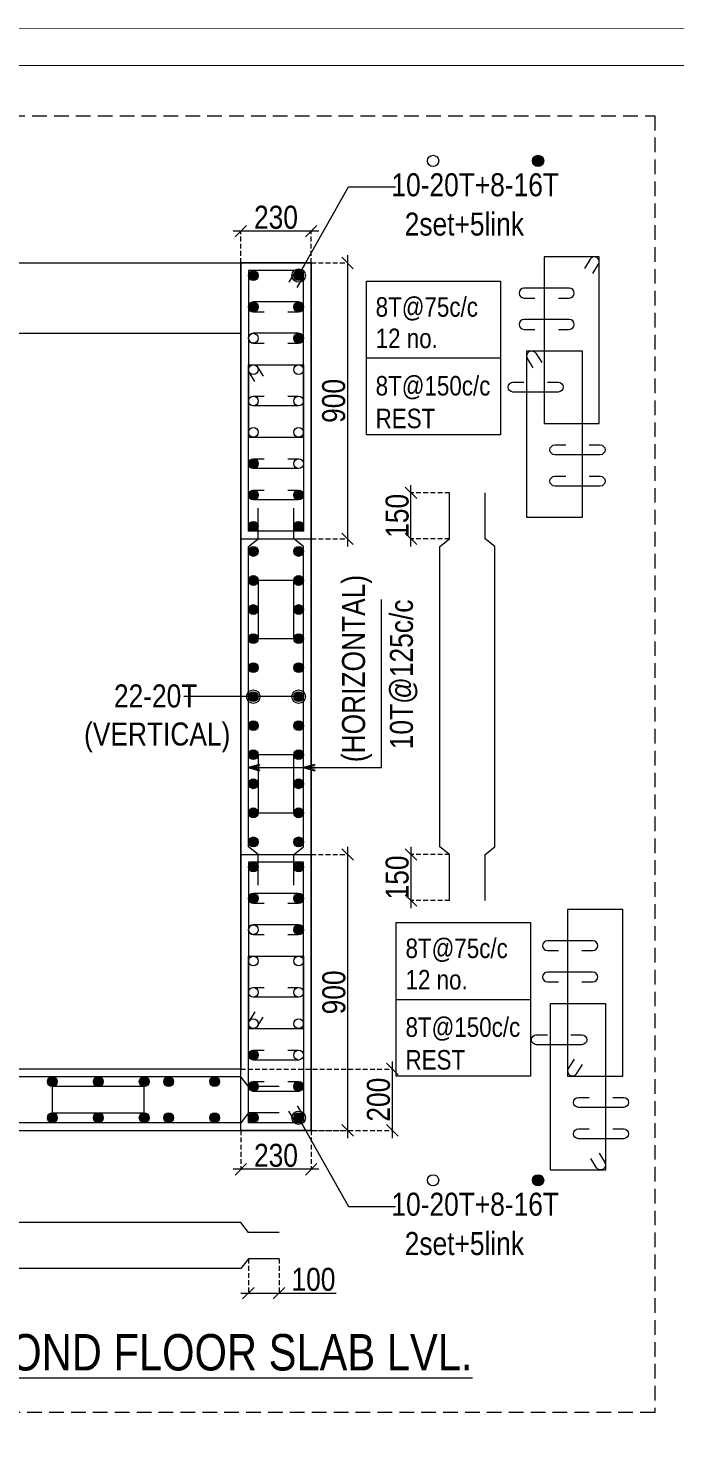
# Model space of a CAD drawing. Header units: millimetres. Extents: x 1112055 to 3390982, y -148532 to 766891.
# Drawn here: x 2560152 to 2568593, y 366024 to 384443 of the extents above; entities that cross this region are included whole.
import ezdxf

# ---------------------------------------------------------------- set-up
doc = ezdxf.new("R2010")
doc.units = ezdxf.units.MM
doc.header["$PDMODE"] = 35
doc.header["$PDSIZE"] = -25
doc.linetypes.add('DASHED2', pattern=[0.375, 0.25, -0.125])
doc.linetypes.add('Hidden', pattern=[9.525, 6.35, -3.175])
for name, color, linetype, lineweight in [('B COL. SIZE DIM', 220, 'Continuous', 25), ('B COLUMN', 1, 'Hidden', 9), ('B P.C.C', 251, 'Continuous', 0), ('B STEEL', 34, 'Continuous', 15), ('B STEEL TEXT', 7, 'Continuous', 15), ('B TITLE BLOCK', 250, 'Continuous', 0)]:
    doc.layers.add(name, color=color, linetype=linetype, lineweight=lineweight)
doc.styles.add('ARIAL', font='arial.ttf')
doc.styles.add('dim inside', font='romans.shx', dxfattribs={"width": 0.8, "height": 125})
doc.styles.add('SWINC', font='swissc.ttf')
doc.dimstyles.new('DIM 1', dxfattribs={"dimscale": 0, "dimtxt": 230, "dimasz": 150, "dimexe": 0.18, "dimexo": 0.0625, "dimgap": 0.5, "dimtad": 1, "dimdec": 0, "dimzin": 0, "dimdsep": 46, "dimtxsty": 'ARIAL', "dimblk": 'OBLIQUE', "dimcen": 6, "dimse1": 1, "dimse2": 1, "dimclrd": 256, "dimclrt": 256, "dimadec": 0, "dimazin": 2, "dimtfac": 0.75, "dimtdec": 0, "dimtix": 1, "dimtofl": 0, "dimtmove": 1, "dimatfit": 3, "dimldrblk": 'OPEN30', "dimfxl": 0.18, "dimfrac": 1, "dimtolj": 1, "dimtzin": 0, "dimlwd": -1, "dimarcsym": 0})
doc.dimstyles.new('dim inside', dxfattribs={"dimtxt": 125, "dimasz": 100, "dimexe": 0, "dimexo": 0, "dimgap": 10, "dimtad": 0, "dimdec": 0, "dimzin": 0, "dimdsep": 46, "dimtxsty": 'dim inside', "dimblk": 'SMALL', "dimcen": 0.09, "dimadec": 0, "dimazin": 0, "dimtfac": 1, "dimtdec": 0, "dimtofl": 0, "dimtmove": 0, "dimatfit": 3, "dimfxl": 1, "dimtolj": 1, "dimtzin": 0, "dimarcsym": 2})

# ---------------------------------------------------------------- blocks, each defined once
blk = doc.blocks.new('_Oblique')
at = {"color": 0, "linetype": 'ByBlock', "lineweight": -2}
blk.add_line((-0.5, -0.5), (0.5, 0.5), dxfattribs=at)
blk = doc.blocks.new('*D1621')
at = {"layer": 'B COL. SIZE DIM', "color": 250, "lineweight": 9, "ltscale": 250, "transparency": 16777216}
blk.add_line((2563947, 381796), (2562827, 381796), dxfattribs=at)
at = {"layer": 'B COL. SIZE DIM', "color": 250, "linetype": 'DASHED2', "lineweight": 9, "ltscale": 250, "transparency": 16777216}
for p, q in [((2562927, 381380), (2562927, 381796)), ((2563847, 381380), (2563847, 381796))]:
    blk.add_line(p, q, dxfattribs=at)
at = {"layer": 'Defpoints', "color": 0, "ltscale": 250, "transparency": 16777216}
for p in [(2562927, 381796), (2562927, 381380), (2563847, 381380)]:
    blk.add_point(p, dxfattribs=at)
at = {"layer": 'B COL. SIZE DIM', "color": 250, "lineweight": 9, "ltscale": 250, "transparency": 16777216, "xscale": 150, "yscale": 150, "zscale": 150, "rotation": 180}
blk.add_blockref('_Oblique', (2562927, 381796), dxfattribs=at)
at = {"layer": 'B COL. SIZE DIM', "color": 250, "lineweight": 9, "ltscale": 250, "transparency": 16777216, "xscale": 150, "yscale": 150, "zscale": 150}
blk.add_blockref('_Oblique', (2563847, 381796), dxfattribs=at)
at = {"layer": 'B COL. SIZE DIM', "color": 6, "ltscale": 250, "transparency": 16777216, "insert": (2563387, 381975), "char_height": 300, "attachment_point": 5, "style": 'SWINC'}
blk.add_mtext('\\A1;230', dxfattribs=at)
blk = doc.blocks.new('*D1655')
at = {"layer": 'B COL. SIZE DIM', "color": 250, "lineweight": 9, "ltscale": 250, "transparency": 16777216}
blk.add_line((2564320, 381480), (2564320, 377680), dxfattribs=at)
at = {"layer": 'B COL. SIZE DIM', "color": 250, "linetype": 'DASHED2', "lineweight": 9, "ltscale": 250, "transparency": 16777216}
for p, q in [((2563847, 381380), (2564320, 381380)), ((2563847, 377780), (2564320, 377780))]:
    blk.add_line(p, q, dxfattribs=at)
at = {"layer": 'Defpoints', "color": 0, "ltscale": 250, "transparency": 16777216}
for p in [(2563847, 381380), (2563847, 377780), (2564320, 377780)]:
    blk.add_point(p, dxfattribs=at)
at = {"layer": 'B COL. SIZE DIM', "color": 250, "lineweight": 9, "ltscale": 250, "transparency": 16777216, "xscale": 150, "yscale": 150, "zscale": 150}
for p, rotation in [((2564320, 381380), 90), ((2564320, 377780), 270)]:
    blk.add_blockref('_Oblique', p, dxfattribs=dict(at, rotation=rotation))
at = {"layer": 'B COL. SIZE DIM', "color": 6, "ltscale": 250, "transparency": 16777216, "insert": (2564141, 379580), "char_height": 300, "attachment_point": 5, "rotation": 90, "style": 'SWINC'}
blk.add_mtext('\\A1;900', dxfattribs=at)
blk = doc.blocks.new('*D1622')
at = {"layer": 'B COL. SIZE DIM', "color": 250, "linetype": 'DASHED2', "lineweight": 9, "ltscale": 250, "transparency": 16777216}
for p, q in [((2562927, 370062), (2562927, 369554)), ((2563847, 370062), (2563847, 369554))]:
    blk.add_line(p, q, dxfattribs=at)
at = {"layer": 'B COL. SIZE DIM', "color": 250, "lineweight": 9, "ltscale": 250, "transparency": 16777216}
blk.add_line((2563947, 369554), (2562827, 369554), dxfattribs=at)
at = {"layer": 'Defpoints', "color": 0, "ltscale": 250, "transparency": 16777216}
for p in [(2562927, 370062), (2563847, 370062), (2562927, 369554)]:
    blk.add_point(p, dxfattribs=at)
at = {"layer": 'B COL. SIZE DIM', "color": 250, "lineweight": 9, "ltscale": 250, "transparency": 16777216, "xscale": 150, "yscale": 150, "zscale": 150, "rotation": 180}
blk.add_blockref('_Oblique', (2562927, 369554), dxfattribs=at)
at = {"layer": 'B COL. SIZE DIM', "color": 250, "lineweight": 9, "ltscale": 250, "transparency": 16777216, "xscale": 150, "yscale": 150, "zscale": 150}
blk.add_blockref('_Oblique', (2563847, 369554), dxfattribs=at)
at = {"layer": 'B COL. SIZE DIM', "color": 6, "ltscale": 250, "transparency": 16777216, "insert": (2563387, 369734), "char_height": 300, "attachment_point": 5, "style": 'SWINC'}
blk.add_mtext('\\A1;230', dxfattribs=at)
blk = doc.blocks.new('*D1656')
at = {"layer": 'B COL. SIZE DIM', "color": 250, "lineweight": 9, "ltscale": 250, "transparency": 16777216}
blk.add_line((2564323, 369962), (2564323, 373762), dxfattribs=at)
at = {"layer": 'B COL. SIZE DIM', "color": 250, "linetype": 'DASHED2', "lineweight": 9, "ltscale": 250, "transparency": 16777216}
for p, q in [((2563847, 373662), (2564323, 373662)), ((2563847, 370062), (2564323, 370062))]:
    blk.add_line(p, q, dxfattribs=at)
at = {"layer": 'Defpoints', "color": 0, "ltscale": 250, "transparency": 16777216}
for p in [(2563847, 373662), (2564323, 373662), (2563847, 370062)]:
    blk.add_point(p, dxfattribs=at)
at = {"layer": 'B COL. SIZE DIM', "color": 250, "lineweight": 9, "ltscale": 250, "transparency": 16777216, "xscale": 150, "yscale": 150, "zscale": 150}
for p, rotation in [((2564323, 373662), 90), ((2564323, 370062), 270)]:
    blk.add_blockref('_Oblique', p, dxfattribs=dict(at, rotation=rotation))
at = {"layer": 'B COL. SIZE DIM', "color": 6, "ltscale": 250, "transparency": 16777216, "insert": (2564144, 371862), "char_height": 300, "attachment_point": 5, "rotation": 90, "style": 'SWINC'}
blk.add_mtext('\\A1;900', dxfattribs=at)
blk = doc.blocks.new('_Open30')
at = {"color": 0, "linetype": 'ByBlock', "lineweight": -2}
for p, q in [((-1, 0.27), (0, 0)), ((0, 0), (-1, -0.27)), ((0, 0), (-1, 0))]:
    blk.add_line(p, q, dxfattribs=at)
blk = doc.blocks.new('*D1623')
at = {"layer": 'B COL. SIZE DIM', "color": 250, "lineweight": 9, "ltscale": 250, "transparency": 16777216}
blk.add_line((2565149, 373762), (2565149, 372962), dxfattribs=at)
at = {"layer": 'B COL. SIZE DIM', "color": 250, "linetype": 'DASHED2', "lineweight": 9, "ltscale": 250, "transparency": 16777216}
for p, q in [((2565654, 373662), (2565149, 373662)), ((2565654, 373062), (2565149, 373062))]:
    blk.add_line(p, q, dxfattribs=at)
at = {"layer": 'Defpoints', "color": 0, "ltscale": 250, "transparency": 16777216}
for p in [(2565654, 373662), (2565149, 373062), (2565654, 373062)]:
    blk.add_point(p, dxfattribs=at)
at = {"layer": 'B COL. SIZE DIM', "color": 250, "lineweight": 9, "ltscale": 250, "transparency": 16777216, "xscale": 150, "yscale": 150, "zscale": 150}
for p, rotation in [((2565149, 373662), 90), ((2565149, 373062), 270)]:
    blk.add_blockref('_Oblique', p, dxfattribs=dict(at, rotation=rotation))
at = {"layer": 'B COL. SIZE DIM', "color": 6, "ltscale": 250, "transparency": 16777216, "insert": (2564970, 373362), "char_height": 300, "attachment_point": 5, "rotation": 90, "style": 'SWINC'}
blk.add_mtext('\\A1;150', dxfattribs=at)
blk = doc.blocks.new('*D1624')
at = {"layer": 'B COL. SIZE DIM', "color": 250, "lineweight": 9, "ltscale": 250, "transparency": 16777216}
blk.add_line((2565149, 377680), (2565149, 378480), dxfattribs=at)
at = {"layer": 'B COL. SIZE DIM', "color": 250, "linetype": 'DASHED2', "lineweight": 9, "ltscale": 250, "transparency": 16777216}
for p, q in [((2565654, 378380), (2565149, 378380)), ((2565654, 377780), (2565149, 377780))]:
    blk.add_line(p, q, dxfattribs=at)
at = {"layer": 'Defpoints', "color": 0, "ltscale": 250, "transparency": 16777216}
for p in [(2565149, 378380), (2565654, 378380), (2565654, 377780)]:
    blk.add_point(p, dxfattribs=at)
at = {"layer": 'B COL. SIZE DIM', "color": 250, "lineweight": 9, "ltscale": 250, "transparency": 16777216, "xscale": 150, "yscale": 150, "zscale": 150}
for p, rotation in [((2565149, 378380), 90), ((2565149, 377780), 270)]:
    blk.add_blockref('_Oblique', p, dxfattribs=dict(at, rotation=rotation))
at = {"layer": 'B COL. SIZE DIM', "color": 6, "ltscale": 250, "transparency": 16777216, "insert": (2564970, 378080), "char_height": 300, "attachment_point": 5, "rotation": 90, "style": 'SWINC'}
blk.add_mtext('\\A1;150', dxfattribs=at)
blk = doc.blocks.new('*D1625')
at = {"layer": 'B COL. SIZE DIM', "color": 250, "linetype": 'DASHED2', "lineweight": 9, "ltscale": 250, "transparency": 16777216}
for p, q in [((2563027, 368387), (2563027, 367937)), ((2563427, 368387), (2563427, 367937))]:
    blk.add_line(p, q, dxfattribs=at)
at = {"layer": 'B COL. SIZE DIM', "color": 250, "lineweight": 9, "ltscale": 250, "transparency": 16777216}
for p, q in [((2562927, 367937), (2563427, 367937)), ((2563427, 367937), (2564174, 367937))]:
    blk.add_line(p, q, dxfattribs=at)
at = {"layer": 'Defpoints', "color": 0, "ltscale": 250, "transparency": 16777216}
for p in [(2563027, 368387), (2563427, 368387), (2563427, 367937)]:
    blk.add_point(p, dxfattribs=at)
at = {"layer": 'B COL. SIZE DIM', "color": 250, "lineweight": 9, "ltscale": 250, "transparency": 16777216, "xscale": 150, "yscale": 150, "zscale": 150, "rotation": 180}
blk.add_blockref('_Oblique', (2563027, 367937), dxfattribs=at)
at = {"layer": 'B COL. SIZE DIM', "color": 250, "lineweight": 9, "ltscale": 250, "transparency": 16777216, "xscale": 150, "yscale": 150, "zscale": 150}
blk.add_blockref('_Oblique', (2563427, 367937), dxfattribs=at)
at = {"layer": 'B COL. SIZE DIM', "color": 6, "ltscale": 250, "transparency": 16777216, "insert": (2563876, 368116), "char_height": 300, "attachment_point": 5, "style": 'SWINC'}
blk.add_mtext('\\A1;100', dxfattribs=at)
blk = doc.blocks.new('*D1591')
at = {"layer": 'B COL. SIZE DIM', "color": 250, "lineweight": 9, "ltscale": 250, "transparency": 16777216}
blk.add_line((2564905, 370962), (2564905, 369962), dxfattribs=at)
at = {"layer": 'B COL. SIZE DIM', "color": 250, "linetype": 'DASHED2', "lineweight": 9, "ltscale": 250, "transparency": 16777216}
for p, q in [((2562927, 370862), (2564905, 370862)), ((2562927, 370062), (2564905, 370062))]:
    blk.add_line(p, q, dxfattribs=at)
at = {"layer": 'Defpoints', "color": 0, "ltscale": 250, "transparency": 16777216}
for p in [(2562927, 370862), (2562927, 370062), (2564905, 370062)]:
    blk.add_point(p, dxfattribs=at)
at = {"layer": 'B COL. SIZE DIM', "color": 250, "lineweight": 9, "ltscale": 250, "transparency": 16777216, "xscale": 150, "yscale": 150, "zscale": 150}
for p, rotation in [((2564905, 370862), 90), ((2564905, 370062), 270)]:
    blk.add_blockref('_Oblique', p, dxfattribs=dict(at, rotation=rotation))
at = {"layer": 'B COL. SIZE DIM', "color": 6, "ltscale": 250, "transparency": 16777216, "insert": (2564726, 370462), "char_height": 300, "attachment_point": 5, "rotation": 90, "style": 'SWINC'}
blk.add_mtext('\\A1;200', dxfattribs=at)

msp = doc.modelspace()

# ---------------------------------------------------------------- hatches: boundary and pattern name
at = {"layer": 'B STEEL', "lineweight": 13}
h = msp.add_hatch(color=256, dxfattribs=at)
h.dxf.hatch_style = 1
edge = h.paths.add_edge_path()
edge.add_arc((2566809.1, 382712.5), 73.3, 0, 360)
at = {"layer": 'B STEEL', "lineweight": 9, "ltscale": 0.5}
h = msp.add_hatch(color=34, dxfattribs=at)
edge = h.paths.add_edge_path()
edge.add_arc((2563090.6, 381215.8), 64, 360, 720, ccw=False)
h = msp.add_hatch(color=34, dxfattribs=at)
edge = h.paths.add_edge_path()
edge.add_arc((2563682.6, 381215.8), 64, -180, 180)
at = {"layer": 'B STEEL', "lineweight": 30}
h = msp.add_hatch(color=34, dxfattribs=at)
edge = h.paths.add_edge_path()
edge.add_arc((2563090.6, 380806.8), 64, 180, 540, ccw=False)
h = msp.add_hatch(color=34, dxfattribs=at)
edge = h.paths.add_edge_path()
edge.add_arc((2563682.6, 380806.8), 64, 180, 540, ccw=False)
h = msp.add_hatch(color=34, dxfattribs=at)
edge = h.paths.add_edge_path()
edge.add_arc((2563682.6, 380397.8), 64, 180, 540, ccw=False)
h = msp.add_hatch(color=34, dxfattribs=at)
edge = h.paths.add_edge_path()
edge.add_arc((2563090.6, 378761.8), 64, 180, 540, ccw=False)
h = msp.add_hatch(color=34, dxfattribs=at)
edge = h.paths.add_edge_path()
edge.add_arc((2563090.6, 378352.8), 64, 180, 540, ccw=False)
h = msp.add_hatch(color=34, dxfattribs=at)
edge = h.paths.add_edge_path()
edge.add_arc((2563682.6, 378352.8), 64, 180, 540, ccw=False)
at = {"layer": 'B STEEL', "lineweight": 9, "ltscale": 0.5}
h = msp.add_hatch(color=34, dxfattribs=at)
edge = h.paths.add_edge_path()
edge.add_arc((2563090.6, 377943.8), 64, 0, 360)
h = msp.add_hatch(color=34, dxfattribs=at)
edge = h.paths.add_edge_path()
edge.add_arc((2563682.6, 377943.8), 64, 540, 900, ccw=False)
h = msp.add_hatch(color=34, dxfattribs=at)
edge = h.paths.add_edge_path()
edge.add_arc((2563090.6, 377615.8), 64, 0, 360)
h = msp.add_hatch(color=34, dxfattribs=at)
edge = h.paths.add_edge_path()
edge.add_arc((2563682.6, 377615.8), 64, 540, 900, ccw=False)
h = msp.add_hatch(color=34, dxfattribs=at)
edge = h.paths.add_edge_path()
edge.add_arc((2563090.6, 377236.8), 64, 360, 720, ccw=False)
h = msp.add_hatch(color=34, dxfattribs=at)
edge = h.paths.add_edge_path()
edge.add_arc((2563682.6, 377236.8), 64, -180, 180)
h = msp.add_hatch(color=34, dxfattribs=at)
edge = h.paths.add_edge_path()
edge.add_arc((2563090.6, 376857.8), 64, 360, 720, ccw=False)
h = msp.add_hatch(color=34, dxfattribs=at)
edge = h.paths.add_edge_path()
edge.add_arc((2563682.6, 376857.8), 64, -180, 180)
h = msp.add_hatch(color=34, dxfattribs=at)
edge = h.paths.add_edge_path()
edge.add_arc((2563090.6, 376478.8), 64, 360, 720, ccw=False)
h = msp.add_hatch(color=34, dxfattribs=at)
edge = h.paths.add_edge_path()
edge.add_arc((2563682.6, 376478.8), 64, -180, 180)
h = msp.add_hatch(color=34, dxfattribs=at)
edge = h.paths.add_edge_path()
edge.add_arc((2563090.6, 376099.8), 64, 360, 720, ccw=False)
h = msp.add_hatch(color=34, dxfattribs=at)
edge = h.paths.add_edge_path()
edge.add_arc((2563682.6, 376099.8), 64, -180, 180)
h = msp.add_hatch(color=34, dxfattribs=at)
edge = h.paths.add_edge_path()
edge.add_arc((2563090.6, 375720.8), 64, 360, 720, ccw=False)
h = msp.add_hatch(color=34, dxfattribs=at)
edge = h.paths.add_edge_path()
edge.add_arc((2563682.6, 375720.8), 64, -180, 180)
h = msp.add_hatch(color=34, dxfattribs=at)
edge = h.paths.add_edge_path()
edge.add_arc((2563090.6, 375341.8), 64, 360, 720, ccw=False)
h = msp.add_hatch(color=34, dxfattribs=at)
edge = h.paths.add_edge_path()
edge.add_arc((2563682.6, 375341.8), 64, -180, 180)
h = msp.add_hatch(color=34, dxfattribs=at)
edge = h.paths.add_edge_path()
edge.add_arc((2563090.6, 374962.8), 64, 360, 720, ccw=False)
h = msp.add_hatch(color=34, dxfattribs=at)
edge = h.paths.add_edge_path()
edge.add_arc((2563682.6, 374962.8), 64, -180, 180)
h = msp.add_hatch(color=34, dxfattribs=at)
edge = h.paths.add_edge_path()
edge.add_arc((2563090.6, 374583.8), 64, 360, 720, ccw=False)
h = msp.add_hatch(color=34, dxfattribs=at)
edge = h.paths.add_edge_path()
edge.add_arc((2563682.6, 374583.8), 64, -180, 180)
h = msp.add_hatch(color=34, dxfattribs=at)
edge = h.paths.add_edge_path()
edge.add_arc((2563090.6, 374204.8), 64, 360, 720, ccw=False)
h = msp.add_hatch(color=34, dxfattribs=at)
edge = h.paths.add_edge_path()
edge.add_arc((2563682.6, 374204.8), 64, -180, 180)
h = msp.add_hatch(color=34, dxfattribs=at)
edge = h.paths.add_edge_path()
edge.add_arc((2563090.6, 373825.8), 64, 360, 720, ccw=False)
h = msp.add_hatch(color=34, dxfattribs=at)
edge = h.paths.add_edge_path()
edge.add_arc((2563682.6, 373825.8), 64, -180, 180)
h = msp.add_hatch(color=34, dxfattribs=at)
edge = h.paths.add_edge_path()
edge.add_arc((2563090.6, 373497.8), 64, 360, 720, ccw=False)
h = msp.add_hatch(color=34, dxfattribs=at)
edge = h.paths.add_edge_path()
edge.add_arc((2563682.6, 373497.8), 64, -180, 180)
at = {"layer": 'B STEEL', "lineweight": 30}
h = msp.add_hatch(color=34, dxfattribs=at)
edge = h.paths.add_edge_path()
edge.add_arc((2563090.6, 373088.8), 64, 180, 540, ccw=False)
h = msp.add_hatch(color=34, dxfattribs=at)
edge = h.paths.add_edge_path()
edge.add_arc((2563682.6, 373088.8), 64, 180, 540, ccw=False)
h = msp.add_hatch(color=34, dxfattribs=at)
edge = h.paths.add_edge_path()
edge.add_arc((2563682.6, 372679.8), 64, 180, 540, ccw=False)
h = msp.add_hatch(color=34, dxfattribs=at)
edge = h.paths.add_edge_path()
edge.add_arc((2563090.6, 371043.8), 64, 180, 540, ccw=False)
at = {"layer": 'B STEEL', "lineweight": 9, "ltscale": 0.5}
h = msp.add_hatch(color=34, dxfattribs=at)
edge = h.paths.add_edge_path()
edge.add_arc((2560466.6, 370697.8), 64, 0, 360)
h = msp.add_hatch(color=34, dxfattribs=at)
edge = h.paths.add_edge_path()
edge.add_arc((2561066.6, 370697.8), 64, 0, 360)
h = msp.add_hatch(color=34, dxfattribs=at)
edge = h.paths.add_edge_path()
edge.add_arc((2561666.6, 370697.8), 64, 0, 360)
h = msp.add_hatch(color=34, dxfattribs=at)
edge = h.paths.add_edge_path()
edge.add_arc((2561986.6, 370697.8), 64, 0, 360)
h = msp.add_hatch(color=34, dxfattribs=at)
edge = h.paths.add_edge_path()
edge.add_arc((2562586.6, 370697.8), 64, 0, 360)
at = {"layer": 'B STEEL', "lineweight": 30}
h = msp.add_hatch(color=34, dxfattribs=at)
edge = h.paths.add_edge_path()
edge.add_arc((2563090.6, 370634.8), 64, 180, 540, ccw=False)
h = msp.add_hatch(color=34, dxfattribs=at)
edge = h.paths.add_edge_path()
edge.add_arc((2563682.6, 370634.8), 64, 180, 540, ccw=False)
at = {"layer": 'B STEEL', "lineweight": 9, "ltscale": 0.5}
h = msp.add_hatch(color=34, dxfattribs=at)
edge = h.paths.add_edge_path()
edge.add_arc((2560466.6, 370225.8), 64, 0, 360)
h = msp.add_hatch(color=34, dxfattribs=at)
edge = h.paths.add_edge_path()
edge.add_arc((2561066.6, 370225.8), 64, 0, 360)
h = msp.add_hatch(color=34, dxfattribs=at)
edge = h.paths.add_edge_path()
edge.add_arc((2561666.6, 370225.8), 64, 0, 360)
h = msp.add_hatch(color=34, dxfattribs=at)
edge = h.paths.add_edge_path()
edge.add_arc((2561986.6, 370225.8), 64, 0, 360)
h = msp.add_hatch(color=34, dxfattribs=at)
edge = h.paths.add_edge_path()
edge.add_arc((2562586.6, 370225.8), 64, 0, 360)
h = msp.add_hatch(color=34, dxfattribs=at)
edge = h.paths.add_edge_path()
edge.add_arc((2563090.6, 370225.8), 64, 0, 360)
h = msp.add_hatch(color=34, dxfattribs=at)
edge = h.paths.add_edge_path()
edge.add_arc((2563682.6, 370225.8), 64, 540, 900, ccw=False)
at = {"layer": 'B STEEL', "lineweight": 13}
h = msp.add_hatch(color=256, dxfattribs=at)
h.dxf.hatch_style = 1
edge = h.paths.add_edge_path()
edge.add_arc((2566809.1, 369410.2), 73.3, 0, 360)

# ---------------------------------------------------------------- linework, layer by layer
at = {"layer": 'B COLUMN', "color": 1, "linetype": 'ByBlock', "lineweight": 20}
for points in [[(2554126.6, 377779.8), (2553206.6, 377779.8), (2553206.6, 370061.8), (2563846.6, 370061.8), (2563846.6, 381379.8), (2562926.6, 381379.8), (2562926.6, 370861.8), (2554126.6, 370861.8)], [(2562926.6, 380459.8), (2554126.6, 380459.8), (2554126.6, 381379.8), (2562926.6, 381379.8)], [(2562926.6, 381379.8), (2563846.6, 381379.8), (2563846.6, 370061.8), (2562926.6, 370061.8)], [(2562926.6, 377779.8), (2563846.6, 377779.8), (2563846.6, 381379.8), (2562926.6, 381379.8)], [(2562926.6, 373661.8), (2563846.6, 373661.8), (2563846.6, 370061.8), (2562926.6, 370061.8)]]:
    msp.add_lwpolyline(points, close=True, dxfattribs=at)
at = {"layer": 'B P.C.C', "color": 250, "lineweight": 0, "ltscale": 30}
for p, q in [((2564566.7, 380140.1), (2566319.9, 380140.1)), ((2564956.5, 371771.4), (2566709.6, 371771.4))]:
    msp.add_line(p, q, dxfattribs=at)
at = {"layer": 'B P.C.C', "color": 250, "linetype": 'Hidden', "lineweight": 0, "ltscale": 30}
msp.add_lwpolyline([(2568332.2, 366378.9), (2549060.3, 366378.9), (2549060.3, 383300.8), (2568332.2, 383300.8)], close=True, dxfattribs=at)
at = {"layer": 'B P.C.C', "color": 250, "lineweight": 0, "ltscale": 30}
for points in [[(2564566.7, 381142.7), (2566319.9, 381142.7), (2566319.9, 379137.5), (2564566.7, 379137.5)], [(2564956.5, 372774), (2566709.6, 372774), (2566709.6, 370768.7), (2564956.5, 370768.7)]]:
    msp.add_lwpolyline(points, close=True, dxfattribs=at)
at = {"layer": 'B STEEL', "lineweight": 13}
for points in [[(2566886.1, 379286.7), (2567606.1, 379286.7), (2567606.1, 381459.7), (2566886.1, 381459.7)], [(2563026.6, 379106.8), (2563746.6, 379106.8), (2563746.6, 381279.8), (2563026.6, 381279.8)], [(2566662.2, 380232.7), (2567382.2, 380232.7), (2567382.2, 378059.7), (2566662.2, 378059.7)], [(2563026.6, 380052.8), (2563746.6, 380052.8), (2563746.6, 377879.8), (2563026.6, 377879.8)], [(2563026.6, 371388.8), (2563746.6, 371388.8), (2563746.6, 373561.8), (2563026.6, 373561.8)], [(2567193.4, 370770.7), (2567913.4, 370770.7), (2567913.4, 372943.7), (2567193.4, 372943.7)], [(2563026.6, 372334.8), (2563746.6, 372334.8), (2563746.6, 370161.8), (2563026.6, 370161.8)], [(2566969.4, 371716.8), (2567689.4, 371716.8), (2567689.4, 369543.7), (2566969.4, 369543.7)]]:
    msp.add_lwpolyline(points, close=True, dxfattribs=at)
at = {"layer": 'B STEEL', "color": 34, "lineweight": 9, "ltscale": 0.5}
for points in [[(2567521.9, 381240.7), (2567596.6, 381362.2, 1), (2567487.6, 381429.3), (2567412.8, 381307.8)], [(2563662.4, 381060.8), (2563737.1, 381182.3, 1), (2563628.1, 381249.4), (2563553.3, 381127.9)], [(2567073.4, 380922.7), (2567216.1, 380922.7, 1), (2567216.1, 381050.7), (2566624.1, 381050.7, 1), (2566624.1, 380922.7), (2566766.8, 380922.7)], [(2563540, 380742.8), (2563682.6, 380742.8, 1), (2563682.6, 380870.8), (2563090.6, 380870.8, 1), (2563090.6, 380742.8), (2563233.3, 380742.8)], [(2567073.4, 380513.7), (2567216.1, 380513.7, 1), (2567216.1, 380641.7), (2566624.1, 380641.7, 1), (2566624.1, 380513.7), (2566766.8, 380513.7)], [(2563540, 380333.8), (2563682.6, 380333.8, 1), (2563682.6, 380461.8), (2563090.6, 380461.8, 1), (2563090.6, 380333.8), (2563233.3, 380333.8)], [(2566746.4, 380013.7), (2566671.7, 380135.2, -1), (2566780.7, 380202.3), (2566855.5, 380080.8)], [(2563110.9, 379833.8), (2563036.1, 379955.3, -1), (2563145.2, 380022.4), (2563219.9, 379900.9)], [(2566929.9, 379823.7), (2567072.6, 379823.7, -1), (2567072.6, 379695.7), (2566480.6, 379695.7, -1), (2566480.6, 379823.7), (2566623.2, 379823.7)], [(2563540, 379643.8), (2563682.6, 379643.8, -1), (2563682.6, 379515.8), (2563090.6, 379515.8, -1), (2563090.6, 379643.8), (2563233.3, 379643.8)], [(2567476.7, 379005.8), (2567619.3, 379005.8, -1), (2567619.3, 378877.7), (2567027.3, 378877.7, -1), (2567027.3, 379005.8), (2567170, 379005.8)], [(2563540, 378825.9), (2563682.6, 378825.9, -1), (2563682.6, 378697.8), (2563090.6, 378697.8, -1), (2563090.6, 378825.9), (2563233.3, 378825.9)], [(2567476.7, 378596.8), (2567619.3, 378596.8, -1), (2567619.3, 378468.7), (2567027.3, 378468.7, -1), (2567027.3, 378596.8), (2567170, 378596.8)], [(2563540, 378416.9), (2563682.6, 378416.9, -1), (2563682.6, 378288.8), (2563090.6, 378288.8, -1), (2563090.6, 378416.9), (2563233.3, 378416.9)], [(2563540, 373024.8), (2563682.6, 373024.8, 1), (2563682.6, 373152.8), (2563090.6, 373152.8, 1), (2563090.6, 373024.8), (2563233.3, 373024.8)], [(2563540, 372615.8), (2563682.6, 372615.8, 1), (2563682.6, 372743.8), (2563090.6, 372743.8, 1), (2563090.6, 372615.8), (2563233.3, 372615.8)], [(2567380.7, 372406.7), (2567523.3, 372406.7, 1), (2567523.3, 372534.7), (2566931.3, 372534.7, 1), (2566931.3, 372406.7), (2567074, 372406.7)], [(2567380.7, 371997.7), (2567523.3, 371997.7, 1), (2567523.3, 372125.8), (2566931.3, 372125.8, 1), (2566931.3, 371997.7), (2567074, 371997.7)], [(2563540, 371925.8), (2563682.6, 371925.8, -1), (2563682.6, 371797.8), (2563090.6, 371797.8, -1), (2563090.6, 371925.8), (2563233.3, 371925.8)], [(2563110.9, 371607.9), (2563036.1, 371486.4, 1), (2563145.2, 371419.3), (2563219.9, 371540.8)], [(2567237.2, 371307.8), (2567379.8, 371307.8, -1), (2567379.8, 371179.7), (2566787.8, 371179.7, -1), (2566787.8, 371307.8), (2566930.5, 371307.8)], [(2563540, 371107.9), (2563682.6, 371107.9, -1), (2563682.6, 370979.8), (2563090.6, 370979.8, -1), (2563090.6, 371107.9), (2563233.3, 371107.9)], [(2567277.6, 370989.8), (2567202.9, 370868.3, 1), (2567311.9, 370801.2), (2567386.7, 370922.7)], [(2563540, 370698.9), (2563682.6, 370698.9, -1), (2563682.6, 370570.8), (2563090.6, 370570.8, -1), (2563090.6, 370698.9), (2563233.3, 370698.9)], [(2567783.9, 370489.8), (2567926.5, 370489.8, -1), (2567926.5, 370361.7), (2567334.6, 370361.7, -1), (2567334.6, 370489.8), (2567477.2, 370489.8)], [(2563662.4, 370380.9), (2563737.1, 370259.4, -1), (2563628.1, 370192.3), (2563553.3, 370313.8)], [(2567783.9, 370080.8), (2567926.5, 370080.8, -1), (2567926.5, 369952.7), (2567334.6, 369952.7, -1), (2567334.6, 370080.8), (2567477.2, 370080.8)], [(2567605.1, 369762.8), (2567679.9, 369641.3, -1), (2567570.9, 369574.2), (2567496.1, 369695.7)]]:
    msp.add_lwpolyline(points, format="xyb", dxfattribs=at)
at = {"layer": 'B STEEL', "lineweight": 13}
for points in [[(2565654, 373061.8), (2565654, 373661.8), (2565525.9, 373761.8), (2565525.9, 377679.8), (2565654, 377779.8), (2565654, 378379.8)], [(2566117.9, 373061.8), (2566117.9, 373661.8), (2566245.9, 373761.8), (2566245.9, 377679.8), (2566117.9, 377779.8), (2566117.9, 378379.8)], [(2563154.7, 373261.8), (2563154.7, 373661.8), (2563026.6, 373761.8), (2563026.6, 377679.8), (2563154.7, 377779.8), (2563154.7, 378179.8)], [(2563618.6, 373261.8), (2563618.6, 373661.8), (2563746.6, 373761.8), (2563746.6, 377679.8), (2563618.6, 377779.8), (2563618.6, 378179.8)], [(2563426.6, 370633.8), (2563026.6, 370633.8), (2562926.6, 370761.8), (2554126.6, 370761.8), (2554026.6, 370633.8), (2553626.6, 370633.8)], [(2563426.6, 370289.9), (2563026.6, 370289.9), (2562926.6, 370161.8), (2554126.6, 370161.8), (2554026.6, 370289.9), (2553626.6, 370289.9)], [(2563426.6, 368731), (2563026.6, 368731), (2562926.6, 368859), (2554126.6, 368859), (2554026.6, 368731), (2553626.6, 368731)], [(2563426.6, 368387.1), (2563026.6, 368387.1), (2562926.6, 368259), (2554126.6, 368259), (2554026.6, 368387.1), (2553626.6, 368387.1)]]:
    msp.add_lwpolyline(points, dxfattribs=at)
at = {"layer": 'B STEEL', "color": 3, "lineweight": 13}
for points in [[(2563618.6, 377236.8), (2563154.7, 377236.8), (2563154.7, 376478.8), (2563618.6, 376478.8)], [(2563618.6, 374962.8), (2563154.7, 374962.8), (2563154.7, 374204.8), (2563618.6, 374204.8)], [(2560466.6, 370633.8), (2560466.6, 370289.9), (2561666.6, 370289.9), (2561666.6, 370633.8)]]:
    msp.add_lwpolyline(points, close=True, dxfattribs=at)
at = {"layer": 'B STEEL', "lineweight": 13}
for centre in [(2565438.1, 382712.5), (2566809.1, 382712.5), (2565438.1, 369410.2), (2566809.1, 369410.2)]:
    msp.add_circle(centre, 73.3, dxfattribs=at)
at = {"layer": 'B STEEL', "color": 34, "lineweight": 9, "ltscale": 0.5}
for centre in [(2563090.6, 381215.8), (2563682.6, 381215.8), (2563090.6, 380806.8), (2563682.6, 380806.8), (2563090.6, 380397.8), (2563682.6, 380397.8), (2563090.6, 379988.8), (2563682.6, 379988.8), (2563090.6, 379579.8), (2563682.6, 379579.8), (2563090.6, 379170.8), (2563682.6, 379170.8), (2563090.6, 378761.8), (2563682.6, 378761.8), (2563090.6, 378352.8), (2563682.6, 378352.8), (2563090.6, 377943.8), (2563682.6, 377943.8), (2563090.6, 377615.8), (2563682.6, 377615.8), (2563090.6, 377236.8), (2563682.6, 377236.8), (2563090.6, 376857.8), (2563682.6, 376857.8), (2563090.6, 376478.8), (2563682.6, 376478.8), (2563090.6, 376099.8), (2563682.6, 376099.8), (2563090.6, 375720.8), (2563682.6, 375720.8), (2563090.6, 375341.8), (2563682.6, 375341.8), (2563090.6, 374962.8), (2563682.6, 374962.8), (2563090.6, 374583.8), (2563682.6, 374583.8), (2563090.6, 374204.8), (2563682.6, 374204.8), (2563090.6, 373825.8), (2563682.6, 373825.8), (2563090.6, 373497.8), (2563682.6, 373497.8), (2563090.6, 373088.8), (2563682.6, 373088.8), (2563090.6, 372679.8), (2563682.6, 372679.8), (2563090.6, 372270.8), (2563682.6, 372270.8), (2563090.6, 371861.8), (2563682.6, 371861.8), (2563090.6, 371452.8), (2563682.6, 371452.8), (2563090.6, 371043.8), (2563682.6, 371043.8), (2560466.6, 370697.8), (2561066.6, 370697.8), (2561666.6, 370697.8), (2561986.6, 370697.8), (2562586.6, 370697.8), (2563090.6, 370634.8), (2563682.6, 370634.8), (2560466.6, 370225.8), (2561066.6, 370225.8), (2561666.6, 370225.8), (2561986.6, 370225.8), (2562586.6, 370225.8), (2563090.6, 370225.8), (2563682.6, 370225.8)]:
    msp.add_circle(centre, 64, dxfattribs=at)
at = {"layer": 'B TITLE BLOCK', "color": 1, "const_width": 10.8}
msp.add_lwpolyline([(2598972.2, 384437.6), (2598972.2, 330361.1), (2527990.3, 330361.1), (2527990.3, 384437.6)], close=True, dxfattribs=at)
at = {"layer": 'B TITLE BLOCK', "color": 250, "lineweight": 0, "const_width": 10.8}
msp.add_lwpolyline([(2598491.5, 383956.9), (2598491.5, 330841.8), (2528470.9, 330841.8), (2528470.9, 383956.9)], close=True, dxfattribs=at)

# ---------------------------------------------------------------- texts
at = {"layer": 'B STEEL TEXT', "lineweight": 5, "style": 'SWINC'}
for s, height, p in [('10-20T+8-16T', 300, (2564894.2, 382250.2)), ('2set+5link', 300, (2565067.6, 381737.4)), ('8T@75c/c', 255, (2564688.1, 380678.7)), ('12 no.', 255, (2564688.1, 380269.2)), ('8T@150c/c', 255, (2564688.1, 379650.3)), ('REST', 255, (2564688.1, 379223.3)), ('22-20T', 300, (2561271.5, 375580.5)), ('(VERTICAL)', 300, (2560881.8, 375083.3)), ('8T@75c/c', 255, (2565077.9, 372310)), ('12 no.', 255, (2565077.9, 371900.4)), ('8T@150c/c', 255, (2565077.9, 371281.5)), ('REST', 255, (2565077.9, 370854.5)), ('10-20T+8-16T', 300, (2564894.2, 368947.9)), ('2set+5link', 300, (2565067.6, 368435.1))]:
    msp.add_text(s, height=height, dxfattribs=at).set_placement(p)
for s, p in [('(HORIZONTAL)', (2564549.1, 374866.2)), ('10T@125c/c', (2565174.3, 375034.8))]:
    msp.add_text(s, height=300, rotation=90, dxfattribs=at).set_placement(p)
at = {"layer": 'B TITLE BLOCK', "color": 0, "style": 'SWINC'}
msp.add_text('%%UDETAIL OF LIFT-1_ UP TO SECOND FLOOR SLAB LVL.', height=475.05, dxfattribs=at).set_placement((2551952.3, 366928.7))

# ---------------------------------------------------------------- dimensions: what is measured, and where the dimension line sits
at = {"layer": 'B COL. SIZE DIM', "color": 250, "ltscale": 250}
for base, p1, p2, angle, picture, middle in [((2562926.6, 381795.6), (2563846.6, 381379.8), (2562926.6, 381379.8), 180, '*D1621', (2563386.6, 381974.8)), ((2564320, 377779.8), (2563846.6, 381379.8), (2563846.6, 377779.8), 90, '*D1655', (2564141, 379579.8)), ((2565148.8, 378379.8), (2565654, 377779.8), (2565654, 378379.8), 270, '*D1624', (2564969.8, 378079.8)), ((2564322.8, 373661.8), (2563846.6, 370061.8), (2563846.6, 373661.8), 270, '*D1656', (2564143.8, 371861.8)), ((2565148.8, 373061.8), (2565654, 373661.8), (2565654, 373061.8), 90, '*D1623', (2564969.8, 373361.8)), ((2564905.2, 370061.8), (2562926.6, 370861.8), (2562926.6, 370061.8), 270, '*D1591', (2564726, 370461.8)), ((2562926.6, 369554.5), (2563846.6, 370061.8), (2562926.6, 370061.8), 180, '*D1622', (2563386.6, 369733.6)), ((2563426.6, 367936.6), (2563026.6, 368387.1), (2563426.6, 368387.1), 180, '*D1625', (2563875.5, 368115.6))]:
    dim = msp.add_linear_dim(base=base, p1=p1, p2=p2, angle=angle, dimstyle='dim inside', override={"dimtxt": 300, "dimasz": 150, "dimgap": 25, "dimtad": 3, "dimlfac": 0.25, "dimtxsty": 'SWINC', "dimblk1": 'Oblique', "dimblk2": 'Oblique', "dimsah": 1, "dimdle": 100, "dimclrd": 250, "dimclre": 250, "dimclrt": 6, "dimfxl": 1000, "dimlwd": 9, "dimlwe": 9}, dxfattribs=at)
    dim.commit()
    dim.dimension.update_dxf_attribs({"geometry": picture, "text_midpoint": middle})

# ---------------------------------------------------------------- leaders
at = {"layer": 'B STEEL TEXT', "lineweight": 9}
for points in [[(2563682.6, 381215.8), (2564333.3, 382372), (2564946.4, 382372)], [(2563682.6, 375720.8), (2562186.1, 375720.8)], [(2563090.6, 375720.8), (2562186.1, 375720.8)], [(2563682.6, 370225.8), (2564333.3, 369069.7), (2564946.4, 369069.7)]]:
    msp.add_leader(points, dimstyle='DIM 1', override={"dimscale": 1, "dimasz": 175, "dimtad": 0, "dimtxsty": 'SWINC', "dimldrblk": 'DotBlank', "dimfxlon": 1, "dimarcsym": 2}, dxfattribs=at)
at = {"layer": 'B STEEL TEXT', "lineweight": 5}
for points in [[(2563026.6, 374795.1), (2564765.7, 374795.1), (2564765.7, 376989.3)], [(2563746.6, 374795.1), (2564765.7, 374795.1), (2564765.7, 376989.3)]]:
    msp.add_leader(points, dimstyle='DIM 1', override={"dimscale": 1, "dimtad": 0, "dimtxsty": 'SWINC', "dimfxlon": 1, "dimlwd": 5, "dimarcsym": 2}, dxfattribs=at)

doc.saveas('drawing.dxf')
